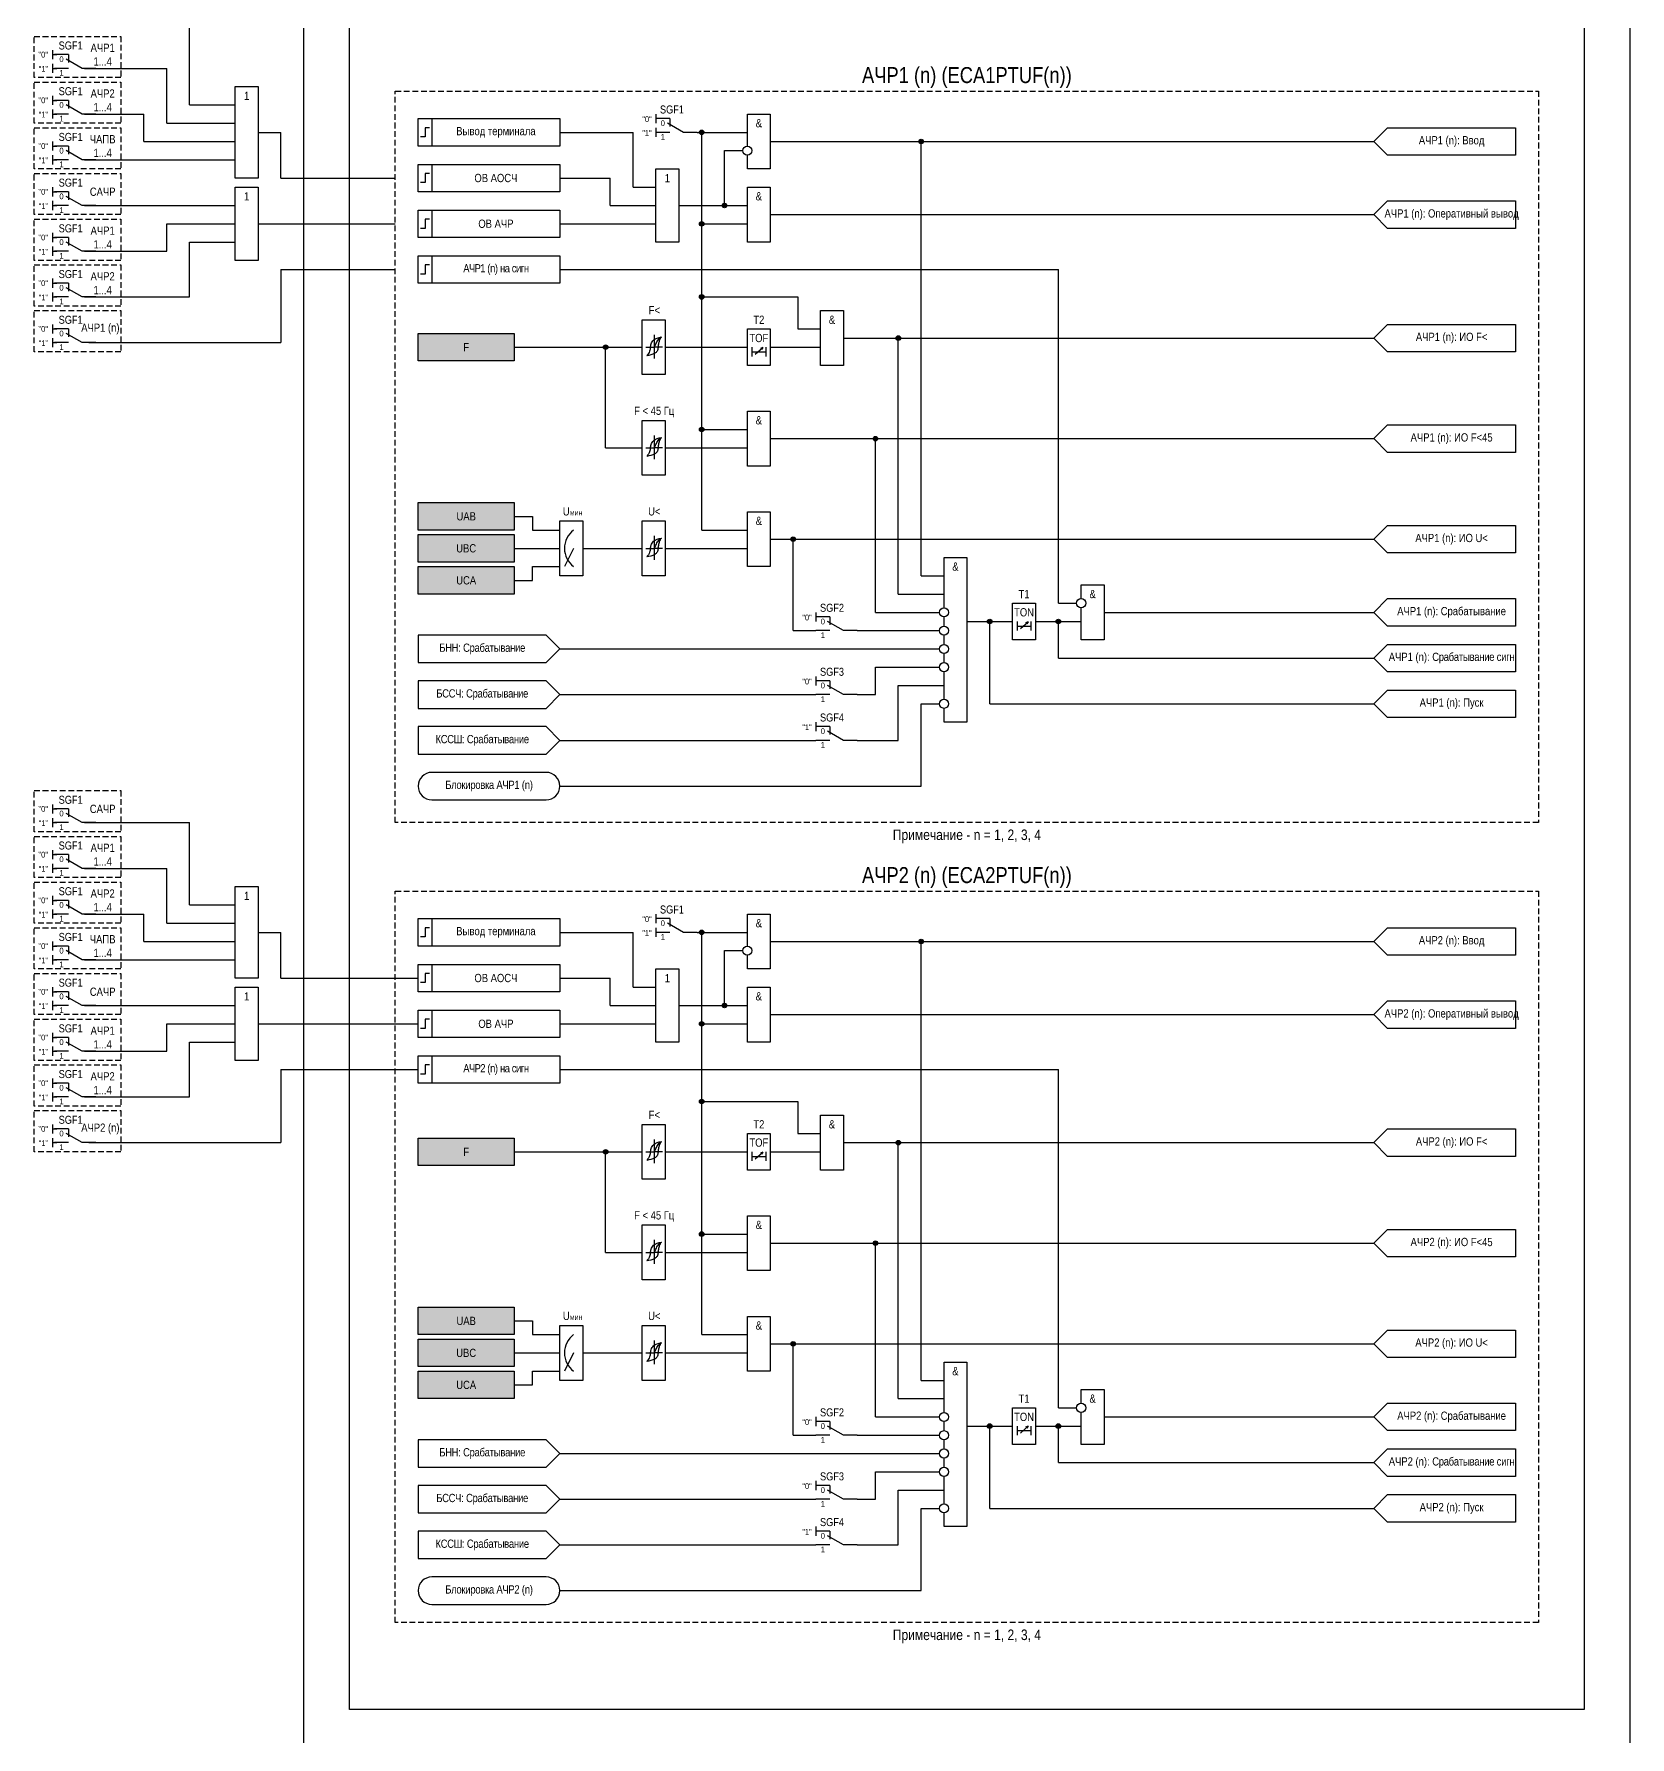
# Model space of a CAD drawing. Header units: millimetres. Extents: x -1311 to 1381, y -299 to 1200.
# Drawn here: x -59 to 290, y 405 to 777.5 of the extents above; entities that cross this region are included whole.
import ezdxf
from ezdxf.enums import TextEntityAlignment as Align

# ---------------------------------------------------------------- set-up
doc = ezdxf.new("R2010")
doc.units = ezdxf.units.MM
doc.linetypes.add('штриховая2', pattern=[0.375, 0.25, -0.125])
doc.layers.add('Основная', color=7, linetype='Continuous')
doc.styles.add('1.8_Gost_RD', font='ARIALN.TTF', dxfattribs={"height": 1.8})
doc.styles.add('2.5_Gost_RD', font='ARIALN.TTF', dxfattribs={"height": 2.5})
doc.styles.add('3.5_Gost_RD', font='ARIALN.TTF', dxfattribs={"height": 3.5})
doc.styles.add('Вывод', font='ARIALN.TTF', dxfattribs={"height": 2.5})
doc.styles.add('Компонент', font='ARIALN.TTF', dxfattribs={"height": 3.5})

# ---------------------------------------------------------------- blocks, each defined once
blk = doc.blocks.new('*U958')
at = {"layer": 'Основная', "color": 0}
blk.add_line((0, 0), (7, 4), dxfattribs=at)
at = {"layer": 'Основная', "ltscale": 0.35}
blk.add_line((6, 6), (6, 2.5), dxfattribs=at)
blk = doc.blocks.new('*U1018')
at = {"layer": 'Основная', "color": 0}
for p, q in [((-3, 6), (-9, 6)), ((-3, 0), (-9, 0)), ((9, 0), (3, 0))]:
    blk.add_line(p, q, dxfattribs=at)
at = {"layer": 'Основная', "ltscale": 0.25, "xscale": -1}
blk.add_blockref('*U958', (3, 0), dxfattribs=at)
at = {"layer": 'Основная'}
for tag, height, style, p in [('ОУ', 3.5, 'Компонент', (-2, 10)), ('В1', 2.5, 'Вывод', (-13, 6)), ('В2', 2.5, 'Вывод', (-6, 4)), ('В3', 2.5, 'Вывод', (-6, -2))]:
    blk.add_attdef(tag, text='', height=height, dxfattribs=dict(at, style=style)).set_placement(p, align=Align.MIDDLE_CENTER)
blk = doc.blocks.new('Точка')
at = {"ltscale": 100}
h = blk.add_hatch(color=256, dxfattribs=at)
h.dxf.hatch_style = 1
edge = h.paths.add_edge_path()
edge.add_arc((0, 0), 0.5, 0, 360)
blk.add_circle((0, 0), 0.5, dxfattribs=at)
blk = doc.blocks.new('*U985')
at = {"layer": 'Основная', "color": 0}
for p, q in [((-3, 6), (-9, 6)), ((-3, 0), (-9, 0)), ((9, 0), (3, 0))]:
    blk.add_line(p, q, dxfattribs=at)
at = {"layer": 'Основная', "ltscale": 0.25, "xscale": -1}
blk.add_blockref('*U958', (3, 0), dxfattribs=at)
at = {"layer": 'Основная'}
for tag, height, style, p in [('ОУ', 3.5, 'Компонент', (-2, 10)), ('В1', 2.5, 'Вывод', (-14, 6)), ('В2', 2.5, 'Вывод', (-6, 4)), ('В3', 2.5, 'Вывод', (-6, -2))]:
    blk.add_attdef(tag, text='', height=height, dxfattribs=dict(at, style=style)).set_placement(p, align=Align.MIDDLE_CENTER)

msp = doc.modelspace()

# ---------------------------------------------------------------- hatches: boundary and pattern name
at = {"ltscale": 100, "true_color": 0x6bffb3}
h = msp.add_hatch(color=111, dxfattribs=at)
h.dxf.hatch_style = 1
h.paths.add_polyline_path([(25, 712), (46, 712), (46, 706), (25, 706)])
h = msp.add_hatch(color=111, dxfattribs=at)
h.dxf.hatch_style = 1
h.paths.add_polyline_path([(25, 675), (46, 675), (46, 669), (25, 669)])
h = msp.add_hatch(color=111, dxfattribs=at)
h.dxf.hatch_style = 1
h.paths.add_polyline_path([(25, 668), (46, 668), (46, 662), (25, 662)])
h = msp.add_hatch(color=111, dxfattribs=at)
h.dxf.hatch_style = 1
h.paths.add_polyline_path([(25, 661), (46, 661), (46, 655), (25, 655)])
h = msp.add_hatch(color=111, dxfattribs=at)
h.dxf.hatch_style = 1
h.paths.add_polyline_path([(25, 536), (46, 536), (46, 530), (25, 530)])
h = msp.add_hatch(color=111, dxfattribs=at)
h.dxf.hatch_style = 1
h.paths.add_polyline_path([(25, 499), (46, 499), (46, 493), (25, 493)])
h = msp.add_hatch(color=111, dxfattribs=at)
h.dxf.hatch_style = 1
h.paths.add_polyline_path([(25, 492), (46, 492), (46, 486), (25, 486)])
h = msp.add_hatch(color=111, dxfattribs=at)
h.dxf.hatch_style = 1
h.paths.add_polyline_path([(25, 485), (46, 485), (46, 479), (25, 479)])

# ---------------------------------------------------------------- linework, layer by layer
at = {"color": 6, "ltscale": 100}
for p, q in [((-25, 762), (-25, 780)), ((-55, 774), (-55, 772)), ((-55, 773), (-54, 773)), ((-55, 771), (-55, 769)), ((-55, 770), (-54, 770)), ((-30, 758), (-30, 770)), ((-55, 764), (-55, 762)), ((-55, 763), (-54, 763)), ((-55, 761), (-55, 759)), ((-55, 760), (-54, 760)), ((-35, 754), (-35, 760)), ((-55, 754), (-55, 752)), ((-55, 753), (-54, 753)), ((-5, 746), (-5, 756)), ((-55, 751), (-55, 749)), ((-55, 750), (-54, 750)), ((-55, 744), (-55, 742)), ((-55, 743), (-54, 743)), ((-55, 741), (-55, 739)), ((-55, 740), (-54, 740)), ((-55, 734), (-55, 732)), ((-30, 730), (-30, 736)), ((-55, 733), (-54, 733)), ((-55, 731), (-55, 729)), ((-25, 720), (-25, 732)), ((-55, 730), (-54, 730)), ((-55, 724), (-55, 722)), ((-55, 723), (-54, 723)), ((-5, 726), (-5, 710)), ((-55, 721), (-55, 719)), ((-55, 720), (-54, 720)), ((-55, 714), (-55, 712)), ((-55, 713), (-54, 713)), ((-55, 711), (-55, 709)), ((-55, 710), (-54, 710)), ((-55, 609), (-55, 607)), ((-55, 608), (-54, 608)), ((-55, 606), (-55, 604)), ((-55, 605), (-54, 605)), ((-25, 587), (-25, 605)), ((-55, 599), (-55, 597)), ((-55, 598), (-54, 598)), ((-55, 596), (-55, 594)), ((-55, 595), (-54, 595)), ((-30, 583), (-30, 595)), ((-55, 589), (-55, 587)), ((-55, 588), (-54, 588)), ((-55, 586), (-55, 584)), ((-55, 585), (-54, 585)), ((-35, 579), (-35, 585)), ((-55, 579), (-55, 577)), ((-55, 578), (-54, 578)), ((-5, 571), (-5, 581)), ((-55, 576), (-55, 574)), ((-55, 575), (-54, 575)), ((-55, 569), (-55, 567)), ((-55, 568), (-54, 568)), ((-55, 566), (-55, 564)), ((-55, 565), (-54, 565)), ((-55, 559), (-55, 557)), ((-30, 555), (-30, 561)), ((-55, 558), (-54, 558)), ((-55, 556), (-55, 554)), ((-25, 545), (-25, 557)), ((-55, 555), (-54, 555)), ((-55, 549), (-55, 547)), ((-55, 548), (-54, 548)), ((-5, 551), (-5, 535)), ((-55, 546), (-55, 544)), ((-55, 545), (-54, 545)), ((-55, 539), (-55, 537)), ((-55, 538), (-54, 538)), ((-55, 536), (-55, 534)), ((-55, 535), (-54, 535))]:
    msp.add_line(p, q, dxfattribs=at)
at = {"ltscale": 100}
for p, q in [((98.7, 707.46), (100.37, 708.95)), ((100.37, 708.95), (99.85, 708.73)), ((100.37, 708.95), (100.11, 708.48)), ((102, 709), (113, 709)), ((156.7, 647.46), (158.37, 648.95)), ((158.37, 648.95), (157.85, 648.73)), ((158.37, 648.95), (158.11, 648.48)), ((121, 633), (125, 633)), ((121, 623), (130, 623)), ((98.7, 531.46), (100.37, 532.95)), ((100.37, 532.95), (99.85, 532.73)), ((100.37, 532.95), (100.11, 532.48)), ((102, 533), (113, 533)), ((156.7, 471.46), (158.37, 472.95)), ((158.37, 472.95), (157.85, 472.73)), ((158.37, 472.95), (158.11, 472.48)), ((121, 457), (125, 457)), ((121, 447), (130, 447))]:
    msp.add_line(p, q, dxfattribs=at)
at = {"color": 3, "ltscale": 100}
for points in [[(0, 1185), (290, 1185), (290, 106), (0, 106)], [(10, 955), (280, 955), (280, 411), (10, 411)]]:
    msp.add_lwpolyline(points, close=True, dxfattribs=at)
at = {"color": 6, "linetype": 'штриховая2', "ltscale": 5}
for points in [[(-59, 777), (-40, 777), (-40, 768), (-59, 768)], [(-59, 767), (-40, 767), (-40, 758), (-59, 758)], [(-59, 757), (-40, 757), (-40, 748), (-59, 748)], [(-59, 747), (-40, 747), (-40, 738), (-59, 738)], [(-59, 737), (-40, 737), (-40, 728), (-59, 728)], [(-59, 727), (-40, 727), (-40, 718), (-59, 718)], [(-59, 717), (-40, 717), (-40, 708), (-59, 708)], [(-59, 612), (-40, 612), (-40, 603), (-59, 603)], [(-59, 602), (-40, 602), (-40, 593), (-59, 593)], [(-59, 592), (-40, 592), (-40, 583), (-59, 583)], [(-59, 582), (-40, 582), (-40, 573), (-59, 573)], [(-59, 572), (-40, 572), (-40, 563), (-59, 563)], [(-59, 562), (-40, 562), (-40, 553), (-59, 553)], [(-59, 552), (-40, 552), (-40, 543), (-59, 543)], [(-59, 542), (-40, 542), (-40, 533), (-59, 533)]]:
    msp.add_lwpolyline(points, close=True, dxfattribs=at)
at = {"color": 6, "ltscale": 100}
for points in [[(-48, 770), (-30, 770), (-30, 770), (-30, 770)], [(-48, 760), (-35, 760)], [(-45, 760), (-35, 760)], [(-25, 762), (-15, 762)], [(-25, 762), (-25, 762), (-25, 762), (-15, 762)], [(-30, 758), (-25, 758), (-25, 758), (-15, 758)], [(-35, 754), (-15, 754)], [(-35, 754), (-35, 754), (-35, 754), (-15, 754)], [(-10, 756), (-5, 756)], [(-10, 756), (-10, 756), (-10, 756), (-5, 756)], [(-48, 750), (-30, 750), (-30, 750), (-30, 750)], [(-40, 750), (-15, 750)], [(-40, 750), (-40, 750), (-40, 750), (-15, 750)], [(-5, 746), (20, 746)], [(-48, 740), (-25, 740), (-25, 740), (-25, 740)], [(-25, 740), (-15, 740)], [(-25, 740), (-25, 740), (-25, 740), (-15, 740)], [(-30, 736), (-25, 736), (-25, 736), (-15, 736)], [(-10, 736), (-5, 736)], [(-10, 736), (-10, 736), (-10, 736), (-5, 736)], [(-5, 736), (20, 736)], [(-25, 732), (-25, 732), (-25, 732), (-15, 732)], [(-48, 730), (-30, 730), (-30, 730), (-30, 730)], [(-5, 726), (20, 726)], [(-48, 720), (-25, 720)], [(-45, 720), (-25, 720)], [(-47, 710), (-5, 710)], [(-48, 605), (-25, 605), (-25, 605), (-25, 605)], [(-48, 595), (-30, 595), (-30, 595), (-30, 595)], [(-48, 585), (-35, 585)], [(-45, 585), (-35, 585)], [(-25, 587), (-15, 587)], [(-25, 587), (-25, 587), (-25, 587), (-15, 587)], [(-30, 583), (-25, 583), (-25, 583), (-15, 583)], [(-35, 579), (-15, 579)], [(-35, 579), (-35, 579), (-35, 579), (-15, 579)], [(-10, 581), (-5, 581)], [(-10, 581), (-10, 581), (-10, 581), (-5, 581)], [(-48, 575), (-30, 575), (-30, 575), (-30, 575)], [(-40, 575), (-15, 575)], [(-40, 575), (-40, 575), (-40, 575), (-15, 575)], [(-5, 571), (25, 571)], [(-48, 565), (-25, 565), (-25, 565), (-25, 565)], [(-25, 565), (-15, 565)], [(-25, 565), (-25, 565), (-25, 565), (-15, 565)], [(-30, 561), (-25, 561), (-25, 561), (-15, 561)], [(-10, 561), (-5, 561)], [(-10, 561), (-10, 561), (-10, 561), (-5, 561)], [(-5, 561), (25, 561)], [(-25, 557), (-25, 557), (-25, 557), (-15, 557)], [(-48, 555), (-30, 555), (-30, 555), (-30, 555)], [(-5, 551), (25, 551)], [(-48, 545), (-25, 545)], [(-45, 545), (-25, 545)], [(-47, 535), (-5, 535)]]:
    msp.add_lwpolyline(points, dxfattribs=at)
for points in [[(-15, 766), (-10, 766), (-10, 746), (-15, 746)], [(-15, 744), (-10, 744), (-10, 728), (-15, 728)], [(-15, 591), (-10, 591), (-10, 571), (-15, 571)], [(-15, 569), (-10, 569), (-10, 553), (-15, 553)]]:
    msp.add_lwpolyline(points, close=True, dxfattribs=at)
at = {"ltscale": 100}
for points in [[(87, 720), (108, 720), (108, 713), (113, 713)], [(98, 709), (98, 707)], [(98, 708), (101, 708)], [(101, 709), (101, 707)], [(46, 672), (50, 672), (50, 669), (56, 669)], [(46, 665), (56, 665)], [(46, 658), (50, 658), (50, 661), (56, 661)], [(156, 649), (156, 647)], [(159, 649), (159, 647)], [(156, 648), (159, 648)], [(87, 544), (108, 544), (108, 537), (113, 537)], [(98, 533), (98, 531)], [(101, 533), (101, 531)], [(98, 532), (101, 532)], [(46, 496), (50, 496), (50, 493), (56, 493)], [(46, 489), (56, 489)], [(46, 482), (50, 482), (50, 485), (56, 485)], [(156, 473), (156, 471)], [(156, 472), (159, 472)], [(159, 473), (159, 471)]]:
    msp.add_lwpolyline(points, dxfattribs=at)
for points in [[(25, 712), (46, 712), (46, 706), (25, 706)], [(97, 713), (102, 713), (102, 705), (97, 705)], [(25, 675), (46, 675), (46, 669), (25, 669)], [(25, 668), (46, 668), (46, 662), (25, 662)], [(25, 661), (46, 661), (46, 655), (25, 655)], [(155, 653), (160, 653), (160, 645), (155, 645)], [(97, 537), (102, 537), (102, 529), (97, 529)], [(25, 536), (46, 536), (46, 530), (25, 530)], [(25, 499), (46, 499), (46, 493), (25, 493)], [(25, 492), (46, 492), (46, 486), (25, 486)], [(25, 485), (46, 485), (46, 479), (25, 479)], [(155, 477), (160, 477), (160, 469), (155, 469)]]:
    msp.add_lwpolyline(points, close=True, dxfattribs=at)
at = {"layer": 'Основная', "ltscale": 100}
for p, q in [((77, 760), (77, 758)), ((77, 757), (77, 755)), ((72, 744), (72, 756)), ((87, 669), (87, 756)), ((135, 659), (135, 754)), ((67, 740), (67, 746)), ((165, 653), (165, 726)), ((74, 713.5), (74, 715)), ((74, 715), (79, 715)), ((74, 706), (74, 714)), ((79, 715), (79, 709)), ((66, 687), (66, 709)), ((79, 709), (79, 703)), ((79, 709), (97, 709)), ((130, 655), (130, 711)), ((74, 703), (74, 706)), ((79, 703), (74, 703)), ((74, 691.5), (74, 693)), ((74, 693), (79, 693)), ((79, 693), (79, 687)), ((74, 684), (74, 692)), ((79, 687), (97, 687)), ((79, 687), (79, 681)), ((125, 651), (125, 689)), ((74, 681), (74, 684)), ((79, 681), (74, 681)), ((56, 669.5), (56, 671)), ((56, 671), (61, 671)), ((61, 671), (61, 665)), ((74, 669.5), (74, 671)), ((74, 671), (79, 671)), ((79, 671), (79, 665)), ((56, 662), (56, 670)), ((74, 662), (74, 670)), ((102, 667), (112, 667)), ((107, 647), (107, 667)), ((61, 665), (61, 659)), ((79, 665), (97, 665)), ((79, 665), (79, 659)), ((56, 659), (56, 662)), ((74, 659), (74, 662)), ((61, 659), (56, 659)), ((79, 659), (74, 659)), ((112, 651), (112, 649)), ((150, 631), (150, 649)), ((165, 641), (165, 649)), ((56, 643), (139, 643)), ((112, 637), (112, 635)), ((125, 633), (125, 639)), ((130, 623), (130, 635)), ((56, 633), (112, 633)), ((135, 613), (135, 631)), ((112, 627), (112, 625)), ((56, 623), (112, 623)), ((56, 613), (135, 613)), ((77, 585), (77, 583)), ((77, 582), (77, 580)), ((72, 569), (72, 581)), ((87, 493), (87, 581)), ((135, 483), (135, 579)), ((67, 565), (67, 571)), ((165, 477), (165, 551)), ((74, 537.5), (74, 539)), ((74, 539), (79, 539)), ((74, 530), (74, 538)), ((79, 539), (79, 533)), ((66, 511), (66, 533)), ((79, 533), (79, 527)), ((79, 533), (97, 533)), ((130, 479), (130, 535)), ((74, 527), (74, 530)), ((79, 527), (74, 527)), ((74, 515.5), (74, 517)), ((74, 517), (79, 517)), ((74, 508), (74, 516)), ((79, 517), (79, 511)), ((79, 511), (97, 511)), ((79, 511), (79, 505)), ((125, 475), (125, 513)), ((74, 505), (74, 508)), ((79, 505), (74, 505)), ((56, 493.5), (56, 495)), ((56, 495), (61, 495)), ((56, 493.5), (56, 495)), ((56, 486), (56, 494)), ((56, 486), (56, 494)), ((61, 495), (61, 489)), ((74, 493.5), (74, 495)), ((74, 495), (79, 495)), ((74, 486), (74, 494)), ((79, 495), (79, 489)), ((61, 489), (61, 483)), ((79, 489), (97, 489)), ((79, 489), (79, 483)), ((102, 491), (112, 491)), ((107, 471), (107, 491)), ((56, 483), (56, 486)), ((56, 483), (56, 486)), ((74, 483), (74, 486)), ((61, 483), (56, 483)), ((79, 483), (74, 483)), ((112, 475), (112, 473)), ((150, 455), (150, 473)), ((165, 465), (165, 473)), ((56, 467), (139, 467)), ((125, 457), (125, 463)), ((112, 461), (112, 459)), ((130, 447), (130, 459)), ((56, 457), (112, 457)), ((135, 437), (135, 455)), ((112, 451), (112, 449)), ((56, 447), (112, 447)), ((56, 437), (135, 437))]:
    msp.add_line(p, q, dxfattribs=at)
at = {"layer": 'Основная'}
for p, q in [((76.6, 711.72), (76.6, 706.52)), ((76.6, 689.72), (76.6, 684.52)), ((76.6, 667.72), (76.6, 662.52)), ((76.6, 535.72), (76.6, 530.52)), ((76.6, 513.72), (76.6, 508.52)), ((76.6, 491.72), (76.6, 486.52))]:
    msp.add_line(p, q, dxfattribs=at)
at = {"layer": 'Основная', "color": 7, "ltscale": 100}
for p, q in [((46, 709), (74, 709)), ((74.79, 709), (76.6, 709)), ((78.42, 709), (76.6, 709)), ((66, 687), (74, 687)), ((74.79, 687), (76.6, 687)), ((78.42, 687), (76.6, 687)), ((59, 665), (57, 661)), ((61, 665), (74, 665)), ((74.79, 665), (76.6, 665)), ((78.42, 665), (76.6, 665)), ((46, 533), (74, 533)), ((74.79, 533), (76.6, 533)), ((78.42, 533), (76.6, 533)), ((66, 511), (74, 511)), ((74.79, 511), (76.6, 511)), ((78.42, 511), (76.6, 511)), ((59, 489), (57, 485)), ((61, 489), (74, 489)), ((74.79, 489), (76.6, 489)), ((78.42, 489), (76.6, 489))]:
    msp.add_line(p, q, dxfattribs=at)
at = {"layer": 'Основная', "linetype": 'штриховая2', "ltscale": 5}
for points in [[(20, 765), (270, 765), (270, 605), (20, 605)], [(20, 590), (270, 590), (270, 430), (20, 430)]]:
    msp.add_lwpolyline(points, close=True, dxfattribs=at)
at = {"layer": 'Основная', "ltscale": 100}
for points in [[(97, 753), (97, 760), (102, 760), (102, 748), (97, 748), (97, 751)], [(56, 756), (72, 756)], [(86, 756), (97, 756)], [(102, 754), (234, 754)], [(82, 740), (92, 740), (92, 752), (96, 752)], [(56, 746), (67, 746)], [(72, 744), (77, 744)], [(67, 740), (77, 740)], [(82, 740), (97, 740)], [(82, 740), (87, 740)], [(82, 740), (87, 740), (87, 740), (87, 740)], [(102, 738), (102, 738), (102, 738), (234, 738)], [(56, 736), (77, 736)], [(87, 736), (97, 736)], [(56, 726), (165, 726)], [(118, 711), (234, 711)], [(87, 691), (97, 691)], [(102, 689), (234, 689)], [(87, 669), (97, 669)], [(107, 667), (234, 667)], [(140, 652), (140, 663), (145, 663), (145, 627), (140, 627), (140, 630)], [(135, 659), (140, 659)], [(170, 654), (170, 657), (175, 657), (175, 645), (170, 645), (170, 652)], [(130, 655), (140, 655)], [(165, 653), (169, 653)], [(125, 651), (139, 651)], [(140, 648), (140, 650)], [(145, 649), (155, 649)], [(145, 649), (155, 649), (155, 649), (155, 649)], [(160, 649), (170, 649)], [(175, 651), (234, 651)], [(107, 647), (112, 647)], [(121, 647), (139, 647)], [(140, 644), (140, 646)], [(140, 640), (140, 642)], [(165, 641), (234, 641)], [(125, 639), (139, 639)], [(140, 632), (140, 638)], [(130, 635), (140, 635)], [(135, 631), (139, 631)], [(150, 631), (234, 631)], [(97, 578), (97, 585), (102, 585), (102, 573), (97, 573), (97, 576)], [(56, 581), (72, 581)], [(86, 581), (97, 581)], [(102, 579), (234, 579)], [(82, 565), (92, 565), (92, 577), (96, 577)], [(56, 571), (67, 571)], [(72, 569), (77, 569)], [(67, 565), (77, 565)], [(82, 565), (97, 565)], [(82, 565), (87, 565)], [(82, 565), (87, 565), (87, 565), (87, 565)], [(102, 563), (102, 563), (102, 563), (234, 563)], [(56, 561), (77, 561)], [(87, 561), (97, 561)], [(56, 551), (165, 551)], [(118, 535), (234, 535)], [(87, 515), (97, 515)], [(102, 513), (234, 513)], [(87, 493), (97, 493)], [(107, 491), (234, 491)], [(140, 476), (140, 487), (145, 487), (145, 451), (140, 451), (140, 454)], [(135, 483), (140, 483)], [(170, 478), (170, 481), (175, 481), (175, 469), (170, 469), (170, 476)], [(130, 479), (140, 479)], [(165, 477), (169, 477)], [(125, 475), (139, 475)], [(140, 472), (140, 474)], [(175, 475), (234, 475)], [(107, 471), (112, 471)], [(121, 471), (139, 471)], [(140, 468), (140, 470)], [(145, 473), (150, 473)], [(145, 473), (150, 473), (150, 473), (150, 473)], [(145, 473), (155, 473)], [(145, 473), (155, 473), (155, 473), (155, 473)], [(160, 473), (170, 473)], [(140, 464), (140, 466)], [(125, 463), (139, 463)], [(140, 456), (140, 462)], [(165, 465), (234, 465)], [(130, 459), (140, 459)], [(135, 455), (139, 455)], [(150, 455), (234, 455)]]:
    msp.add_lwpolyline(points, dxfattribs=at)
for points in [[(25, 759), (28, 759), (28, 753), (25, 753)], [(25, 749), (28, 749), (28, 743), (25, 743)], [(77, 748), (82, 748), (82, 732), (77, 732)], [(97, 744), (102, 744), (102, 732), (97, 732)], [(25, 739), (28, 739), (28, 733), (25, 733)], [(25, 729), (28, 729), (28, 723), (25, 723)], [(113, 717), (118, 717), (118, 705), (113, 705)], [(97, 695), (102, 695), (102, 683), (97, 683)], [(97, 673), (102, 673), (102, 661), (97, 661)], [(25, 584), (28, 584), (28, 578), (25, 578)], [(25, 574), (28, 574), (28, 568), (25, 568)], [(77, 573), (82, 573), (82, 557), (77, 557)], [(97, 569), (102, 569), (102, 557), (97, 557)], [(25, 564), (28, 564), (28, 558), (25, 558)], [(25, 554), (28, 554), (28, 548), (25, 548)], [(113, 541), (118, 541), (118, 529), (113, 529)], [(97, 519), (102, 519), (102, 507), (97, 507)], [(97, 497), (102, 497), (102, 485), (97, 485)]]:
    msp.add_lwpolyline(points, close=True, dxfattribs=at)
at = {"layer": 'Основная', "color": 0, "ltscale": 100}
for points in [[(25, 759), (56, 759), (56, 753), (25, 753)], [(265, 757), (265, 751), (237, 751), (234, 754), (237, 757)], [(25, 749), (56, 749), (56, 743), (25, 743)], [(25, 739), (56, 739), (56, 733), (25, 733)], [(265, 741), (265, 735), (237, 735), (234, 738), (237, 741)], [(25, 729), (56, 729), (56, 723), (25, 723)], [(265, 714), (265, 708), (237, 708), (234, 711), (237, 714)], [(265, 692), (265, 686), (237, 686), (234, 689), (237, 692)], [(265, 670), (265, 664), (237, 664), (234, 667), (237, 670)], [(265, 654), (265, 648), (237, 648), (234, 651), (237, 654)], [(265, 644), (265, 638), (237, 638), (234, 641), (237, 644)], [(265, 634), (265, 628), (237, 628), (234, 631), (237, 634)], [(25, 584), (56, 584), (56, 578), (25, 578)], [(265, 582), (265, 576), (237, 576), (234, 579), (237, 582)], [(25, 574), (56, 574), (56, 568), (25, 568)], [(25, 564), (56, 564), (56, 558), (25, 558)], [(265, 566), (265, 560), (237, 560), (234, 563), (237, 566)], [(25, 554), (56, 554), (56, 548), (25, 548)], [(265, 538), (265, 532), (237, 532), (234, 535), (237, 538)], [(265, 516), (265, 510), (237, 510), (234, 513), (237, 516)], [(265, 494), (265, 488), (237, 488), (234, 491), (237, 494)], [(265, 478), (265, 472), (237, 472), (234, 475), (237, 478)], [(265, 468), (265, 462), (237, 462), (234, 465), (237, 468)], [(265, 458), (265, 452), (237, 452), (234, 455), (237, 458)]]:
    msp.add_lwpolyline(points, close=True, dxfattribs=at)
at = {"layer": 'Основная', "lineweight": 30, "ltscale": 100}
for points in [[(27.5, 757), (26.5, 757), (26.5, 755), (25.5, 755)], [(27.5, 747), (26.5, 747), (26.5, 745), (25.5, 745)], [(27.5, 737), (26.5, 737), (26.5, 735), (25.5, 735)], [(27.5, 727), (26.5, 727), (26.5, 725), (25.5, 725)], [(27.5, 582), (26.5, 582), (26.5, 580), (25.5, 580)], [(27.5, 572), (26.5, 572), (26.5, 570), (25.5, 570)], [(27.5, 562), (26.5, 562), (26.5, 560), (25.5, 560)], [(27.5, 552), (26.5, 552), (26.5, 550), (25.5, 550)]]:
    msp.add_lwpolyline(points, dxfattribs=at)
at = {"layer": 'Основная', "color": 0, "ltscale": 100}
for points in [[(56, 643), (53, 646), (25, 646), (25, 640), (53, 640), (56, 643)], [(56, 633), (53, 636), (25, 636), (25, 630), (53, 630), (56, 633)], [(56, 623), (53, 626), (25, 626), (25, 620), (53, 620), (56, 623)], [(56, 467), (53, 470), (25, 470), (25, 464), (53, 464), (56, 467)], [(56, 457), (53, 460), (25, 460), (25, 454), (53, 454), (56, 457)], [(56, 447), (53, 450), (25, 450), (25, 444), (53, 444), (56, 447)]]:
    msp.add_lwpolyline(points, dxfattribs=at)
for points in [[(28, 610), (53, 610, 1), (53, 616), (28, 616, 1)], [(28, 434), (53, 434, 1), (53, 440), (28, 440, 1)]]:
    msp.add_lwpolyline(points, format="xyb", close=True, dxfattribs=at)
at = {"layer": 'Основная'}
for centre in [(97, 752), (140, 651), (170, 653), (140, 647), (140, 643), (140, 639), (140, 631), (97, 577), (170, 477), (140, 475), (140, 471), (140, 467), (140, 463), (140, 455)]:
    msp.add_circle(centre, 1, dxfattribs=at)
at = {"layer": 'Основная', "color": 7, "ltscale": 100}
for centre in [(62, 665), (62, 489)]:
    msp.add_arc(centre, 5, 126.8699, 233.1301, dxfattribs=at)
at = {"layer": 'Основная'}
for points in [[(75.8, 708.92), (75.6, 708.13), (75, 707.12)], [(77.48, 708.92), (77.25, 708.13), (76.76, 707.67), (75, 707.12)], [(75.8, 708.92), (75.95, 709.71), (76.44, 710.54), (78.2, 711.26)], [(76.6, 709), (77, 709.72), (77.47, 710.6), (78.2, 711.26)], [(77.48, 708.92), (77.6, 709.71), (77.81, 710.54), (78.2, 711.26)], [(75.8, 686.92), (75.95, 687.71), (76.44, 688.54), (78.2, 689.26)], [(76.6, 687), (77, 687.72), (77.47, 688.6), (78.2, 689.26)], [(77.48, 686.92), (77.6, 687.71), (77.81, 688.54), (78.2, 689.26)], [(75.8, 686.92), (75.6, 686.13), (75, 685.12)], [(77.48, 686.92), (77.25, 686.13), (76.76, 685.67), (75, 685.12)], [(75.8, 664.92), (75.95, 665.71), (76.44, 666.54), (78.2, 667.26)], [(76.6, 665), (77, 665.72), (77.47, 666.6), (78.2, 667.26)], [(77.48, 664.92), (77.6, 665.71), (77.81, 666.54), (78.2, 667.26)], [(75.8, 664.92), (75.6, 664.13), (75, 663.12)], [(77.48, 664.92), (77.25, 664.13), (76.76, 663.67), (75, 663.12)], [(75.8, 532.92), (75.6, 532.13), (75, 531.12)], [(77.48, 532.92), (77.25, 532.13), (76.76, 531.67), (75, 531.12)], [(75.8, 532.92), (75.95, 533.71), (76.44, 534.54), (78.2, 535.26)], [(76.6, 533), (77, 533.72), (77.47, 534.6), (78.2, 535.26)], [(77.48, 532.92), (77.6, 533.71), (77.81, 534.54), (78.2, 535.26)], [(75.8, 510.92), (75.6, 510.13), (75, 509.12)], [(77.48, 510.92), (77.25, 510.13), (76.76, 509.67), (75, 509.12)], [(75.8, 510.92), (75.95, 511.71), (76.44, 512.54), (78.2, 513.26)], [(76.6, 511), (77, 511.72), (77.47, 512.6), (78.2, 513.26)], [(77.48, 510.92), (77.6, 511.71), (77.81, 512.54), (78.2, 513.26)], [(75.8, 488.92), (75.6, 488.13), (75, 487.12)], [(77.48, 488.92), (77.25, 488.13), (76.76, 487.67), (75, 487.12)], [(75.8, 488.92), (75.95, 489.71), (76.44, 490.54), (78.2, 491.26)], [(76.6, 489), (77, 489.72), (77.47, 490.6), (78.2, 491.26)], [(77.48, 488.92), (77.6, 489.71), (77.81, 490.54), (78.2, 491.26)]]:
    msp.add_spline(points, degree=3, dxfattribs=at)

# ---------------------------------------------------------------- block references
at = {"layer": 'Основная', "color": 6, "ltscale": 0.25, "xscale": 0.5, "yscale": 0.5, "zscale": 0.5}
for p in [(-50, 770), (-50, 760), (-50, 750), (-50, 740), (-50, 730), (-50, 720), (-50, 710), (-50, 605), (-50, 595), (-50, 585), (-50, 575), (-50, 565), (-50, 555), (-50, 545), (-50, 535)]:
    msp.add_blockref('*U985', p, dxfattribs=at).add_auto_attribs({'ОУ': 'SGF1', 'В1': '"0"', 'В2': '0', 'В3': '1'})
at = {"layer": 'Основная', "ltscale": 0.25}
ref = msp.add_blockref('*U1018', (81.5, 756), dxfattribs=dict(at, xscale=0.5, yscale=0.5, zscale=0.5))
ref.add_attrib('ОУ', 'SGF1', dxfattribs={"height": 1.75, "style": 'Компонент'}).set_placement((80.5, 761), align=Align.MIDDLE_CENTER)
ref.add_attrib('В2', '0', dxfattribs={"height": 1.25, "style": 'Вывод'}).set_placement((78.5, 758), align=Align.MIDDLE_CENTER)
ref.add_attrib('В3', '1', dxfattribs={"height": 1.25, "style": 'Вывод'}).set_placement((78.5, 755), align=Align.MIDDLE_CENTER)
at = {"layer": 'Основная', "ltscale": 100}
for p in [(87, 756), (135, 754), (92, 740), (87, 736), (87, 720), (130, 711), (66, 709), (87, 691), (125, 689), (107, 667), (150, 649), (165, 649), (87, 581), (135, 579), (92, 565), (87, 561), (87, 544), (66, 533), (130, 535), (87, 515), (125, 513), (107, 491), (150, 473), (165, 473)]:
    msp.add_blockref('Точка', p, dxfattribs=at)
at = {"layer": 'Основная', "ltscale": 0.25}
ref = msp.add_blockref('*U1018', (116.5, 647), dxfattribs=dict(at, xscale=0.5, yscale=0.5, zscale=0.5))
ref.add_attrib('ОУ', 'SGF2', dxfattribs={"height": 1.75, "style": 'Компонент'}).set_placement((115.5, 652), align=Align.MIDDLE_CENTER)
ref.add_attrib('В2', '0', dxfattribs={"height": 1.25, "style": 'Вывод'}).set_placement((113.5, 649), align=Align.MIDDLE_CENTER)
ref.add_attrib('В3', '1', dxfattribs={"height": 1.25, "style": 'Вывод'}).set_placement((113.5, 646), align=Align.MIDDLE_CENTER)
ref = msp.add_blockref('*U1018', (116.5, 633), dxfattribs=dict(at, xscale=0.5, yscale=0.5, zscale=0.5))
ref.add_attrib('ОУ', 'SGF3', dxfattribs={"height": 1.75, "style": 'Компонент'}).set_placement((115.5, 638), align=Align.MIDDLE_CENTER)
ref.add_attrib('В2', '0', dxfattribs={"height": 1.25, "style": 'Вывод'}).set_placement((113.5, 635), align=Align.MIDDLE_CENTER)
ref.add_attrib('В3', '1', dxfattribs={"height": 1.25, "style": 'Вывод'}).set_placement((113.5, 632), align=Align.MIDDLE_CENTER)
ref = msp.add_blockref('*U1018', (116.5, 623), dxfattribs=dict(at, xscale=0.5, yscale=0.5, zscale=0.5))
ref.add_attrib('ОУ', 'SGF4', dxfattribs={"height": 1.75, "style": 'Компонент'}).set_placement((115.5, 628), align=Align.MIDDLE_CENTER)
ref.add_attrib('В2', '0', dxfattribs={"height": 1.25, "style": 'Вывод'}).set_placement((113.5, 625), align=Align.MIDDLE_CENTER)
ref.add_attrib('В3', '1', dxfattribs={"height": 1.25, "style": 'Вывод'}).set_placement((113.5, 622), align=Align.MIDDLE_CENTER)
ref = msp.add_blockref('*U1018', (81.5, 581), dxfattribs=dict(at, xscale=0.5, yscale=0.5, zscale=0.5))
ref.add_attrib('ОУ', 'SGF1', dxfattribs={"height": 1.75, "style": 'Компонент'}).set_placement((80.5, 586), align=Align.MIDDLE_CENTER)
ref.add_attrib('В2', '0', dxfattribs={"height": 1.25, "style": 'Вывод'}).set_placement((78.5, 583), align=Align.MIDDLE_CENTER)
ref.add_attrib('В3', '1', dxfattribs={"height": 1.25, "style": 'Вывод'}).set_placement((78.5, 580), align=Align.MIDDLE_CENTER)
ref = msp.add_blockref('*U1018', (116.5, 471), dxfattribs=dict(at, xscale=0.5, yscale=0.5, zscale=0.5))
ref.add_attrib('ОУ', 'SGF2', dxfattribs={"height": 1.75, "style": 'Компонент'}).set_placement((115.5, 476), align=Align.MIDDLE_CENTER)
ref.add_attrib('В2', '0', dxfattribs={"height": 1.25, "style": 'Вывод'}).set_placement((113.5, 473), align=Align.MIDDLE_CENTER)
ref.add_attrib('В3', '1', dxfattribs={"height": 1.25, "style": 'Вывод'}).set_placement((113.5, 470), align=Align.MIDDLE_CENTER)
ref = msp.add_blockref('*U1018', (116.5, 457), dxfattribs=dict(at, xscale=0.5, yscale=0.5, zscale=0.5))
ref.add_attrib('ОУ', 'SGF3', dxfattribs={"height": 1.75, "style": 'Компонент'}).set_placement((115.5, 462), align=Align.MIDDLE_CENTER)
ref.add_attrib('В2', '0', dxfattribs={"height": 1.25, "style": 'Вывод'}).set_placement((113.5, 459), align=Align.MIDDLE_CENTER)
ref.add_attrib('В3', '1', dxfattribs={"height": 1.25, "style": 'Вывод'}).set_placement((113.5, 456), align=Align.MIDDLE_CENTER)
ref = msp.add_blockref('*U1018', (116.5, 447), dxfattribs=dict(at, xscale=0.5, yscale=0.5, zscale=0.5))
ref.add_attrib('ОУ', 'SGF4', dxfattribs={"height": 1.75, "style": 'Компонент'}).set_placement((115.5, 452), align=Align.MIDDLE_CENTER)
ref.add_attrib('В2', '0', dxfattribs={"height": 1.25, "style": 'Вывод'}).set_placement((113.5, 449), align=Align.MIDDLE_CENTER)
ref.add_attrib('В3', '1', dxfattribs={"height": 1.25, "style": 'Вывод'}).set_placement((113.5, 446), align=Align.MIDDLE_CENTER)

# ---------------------------------------------------------------- texts
at = {"color": 30, "ltscale": 100, "attachment_point": 5}
for s, insert, char_height, width, style in [('АЧР1 1...4', (-44, 773), 1.8, 8, '2.5_Gost_RD'), ('АЧР1 (n) (ECA1PTUF(n))', (145, 768), 3.5, 250, '3.5_Gost_RD'), ('АЧР2 1...4', (-44, 763), 1.8, 8, '2.5_Gost_RD'), ('ЧАПВ 1...4', (-44, 753), 1.8, 8, '2.5_Gost_RD'), ('САЧР', (-44, 743), 1.8, 8, '2.5_Gost_RD'), ('АЧР1 1...4', (-44, 733), 1.8, 8, '2.5_Gost_RD'), ('АЧР2 1...4', (-44, 723), 1.8, 8, '2.5_Gost_RD'), ('АЧР1 (n)', (-44.5, 713), 1.8, 9, '2.5_Gost_RD'), ('САЧР', (-44, 608), 1.8, 8, '2.5_Gost_RD'), ('АЧР1 1...4', (-44, 598), 1.8, 8, '2.5_Gost_RD'), ('АЧР2 (n) (ECA2PTUF(n))', (145, 593), 3.5, 250, '3.5_Gost_RD'), ('АЧР2 1...4', (-44, 588), 1.8, 8, '2.5_Gost_RD'), ('ЧАПВ 1...4', (-44, 578), 1.8, 8, '2.5_Gost_RD'), ('САЧР', (-44, 568), 1.8, 8, '2.5_Gost_RD'), ('АЧР1 1...4', (-44, 558), 1.8, 8, '2.5_Gost_RD'), ('АЧР2 1...4', (-44, 548), 1.8, 8, '2.5_Gost_RD'), ('АЧР2 (n)', (-44.5, 538), 1.8, 9, '2.5_Gost_RD')]:
    msp.add_mtext(s, dxfattribs=dict(at, insert=insert, char_height=char_height, width=width, style=style))
at = {"color": 6, "ltscale": 100, "char_height": 1.25, "attachment_point": 1, "style": '3.5_Gost_RD'}
for insert in [(-58, 770.5), (-58, 760.5), (-58, 750.5), (-58, 740.5), (-58, 730.5), (-58, 720.5), (-58, 710.5), (-58, 605.5), (-58, 595.5), (-58, 585.5), (-58, 575.5), (-58, 565.5), (-58, 555.5), (-58, 545.5), (-58, 535.5)]:
    msp.add_mtext_dynamic_manual_height_columns('"1"', width=2, gutter_width=17.5, heights=[0], dxfattribs=dict(at, insert=insert))
at = {"color": 6, "ltscale": 100, "char_height": 1.8, "width": 5, "attachment_point": 5, "style": '2.5_Gost_RD'}
for insert in [(-12.5, 764), (-12.5, 742), (-12.5, 589), (-12.5, 567)]:
    msp.add_mtext('1', dxfattribs=dict(at, insert=insert))
at = {"ltscale": 100, "char_height": 1.8, "attachment_point": 5}
for s, insert, width, style in [('T2', (99.5, 715), 5, '2.5_Gost_RD'), ('TOF', (99.5, 711), 5, '2.5_Gost_RD'), ('F', (35.5, 709), 21, '1.8_Gost_RD'), ('UAB', (35.5, 672), 21, '1.8_Gost_RD'), ('UBC', (35.5, 665), 21, '1.8_Gost_RD'), ('UCA', (35.5, 658), 21, '1.8_Gost_RD'), ('T1', (157.5, 655), 5, '2.5_Gost_RD'), ('TON', (157.5, 651), 5, '2.5_Gost_RD'), ('T2', (99.5, 539), 5, '2.5_Gost_RD'), ('F', (35.5, 533), 21, '1.8_Gost_RD'), ('TOF', (99.5, 535), 5, '2.5_Gost_RD'), ('UAB', (35.5, 496), 21, '1.8_Gost_RD'), ('UBC', (35.5, 489), 21, '1.8_Gost_RD'), ('UCA', (35.5, 482), 21, '1.8_Gost_RD'), ('T1', (157.5, 479), 5, '2.5_Gost_RD'), ('TON', (157.5, 475), 5, '2.5_Gost_RD')]:
    msp.add_mtext(s, dxfattribs=dict(at, insert=insert, width=width, style=style))
at = {"layer": 'Основная', "color": 0, "ltscale": 100, "char_height": 1.8, "width": 28, "attachment_point": 5, "style": '2.5_Gost_RD'}
for s, insert in [('{\\C256;Вывод терминала}', (42, 756)), ('АЧР1 (n): Ввод', (251, 754)), ('{\\C256;ОВ АОСЧ}', (42, 746)), ('{\\C256;АЧР1 (n): Оперативный вывод}', (251, 738)), ('{\\C256;ОВ АЧР}', (42, 736)), ('{\\T0.9;\\C256;АЧР1 (n) на сигн}', (42, 726)), ('{\\C256;АЧР1 (n): ИО F<}', (251, 711)), ('{\\C256;АЧР1 (n): ИО F<45}', (251, 689)), ('{\\C256;АЧР1 (n): ИО U<}', (251, 667)), ('{\\C256;АЧР1 (n): Срабатывание}', (251, 651)), ('{\\T0.95;БНН: Срабатывание}', (39, 643)), ('{\\C256;АЧР1 (n): \\T0.95;Срабатывание сигн}', (251, 641)), ('{\\T0.95;БССЧ: Срабатывание}', (39, 633)), ('{\\C256;АЧР1 (n): Пуск}', (251, 631)), ('{\\T0.95;КССШ: Срабатывание}', (39, 623)), ('{\\T0.95;Блокировка АЧР1 (n)}', (40.5, 613)), ('{\\C256;Вывод терминала}', (42, 581)), ('АЧР2 (n): Ввод', (251, 579)), ('{\\C256;ОВ АОСЧ}', (42, 571)), ('{\\C256;АЧР2 (n): Оперативный вывод}', (251, 563)), ('{\\C256;ОВ АЧР}', (42, 561)), ('{\\T0.9;\\C256;АЧР2 (n) на сигн}', (42, 551)), ('{\\C256;АЧР2 (n): ИО F<}', (251, 535)), ('{\\C256;АЧР2 (n): ИО F<45}', (251, 513)), ('{\\C256;АЧР2 (n): ИО U<}', (251, 491)), ('{\\C256;АЧР2 (n): Срабатывание}', (251, 475)), ('{\\T0.95;БНН: Срабатывание}', (39, 467)), ('{\\C256;АЧР2 (n): \\T0.95;Срабатывание сигн}', (251, 465)), ('{\\T0.95;БССЧ: Срабатывание}', (39, 457)), ('{\\C256;АЧР2 (n): Пуск}', (251, 455)), ('{\\T0.95;КССШ: Срабатывание}', (39, 447)), ('{\\T0.95;Блокировка АЧР2 (n)}', (40.5, 437))]:
    msp.add_mtext(s, dxfattribs=dict(at, insert=insert))
at = {"layer": 'Основная', "ltscale": 100, "char_height": 1.25, "attachment_point": 1, "style": '3.5_Gost_RD'}
for s, insert in [('"0"', (74, 759.5)), ('"1"', (74, 756.5)), ('"0"', (109, 650.5)), ('"0"', (109, 636.5)), ('"1"', (109, 626.5)), ('"0"', (74, 584.5)), ('"1"', (74, 581.5)), ('"0"', (109, 474.5)), ('"0"', (109, 460.5)), ('"1"', (109, 450.5))]:
    msp.add_mtext_dynamic_manual_height_columns(s, width=2, gutter_width=17.5, heights=[0], dxfattribs=dict(at, insert=insert))
at = {"layer": 'Основная', "ltscale": 100, "attachment_point": 5, "style": '2.5_Gost_RD'}
for s, insert, char_height, width in [('&', (99.5, 758), 1.8, 5), ('1', (79.5, 746), 1.8, 5), ('&', (99.5, 742), 1.8, 5), ('&', (115.5, 715), 1.8, 5), ('&', (99.5, 693), 1.8, 5), ('&', (99.5, 671), 1.8, 5), ('&', (142.5, 661), 1.8, 5), ('&', (172.5, 655), 1.8, 5), ('Примечание - n = 1, 2, 3, 4', (145, 602), 2.3, 250), ('&', (99.5, 583), 1.8, 5), ('1', (79.5, 571), 1.8, 5), ('&', (99.5, 567), 1.8, 5), ('&', (115.5, 539), 1.8, 5), ('&', (99.5, 517), 1.8, 5), ('&', (99.5, 495), 1.8, 5), ('&', (142.5, 485), 1.8, 5), ('&', (172.5, 479), 1.8, 5), ('Примечание - n = 1, 2, 3, 4', (145, 427), 2.3, 250)]:
    msp.add_mtext(s, dxfattribs=dict(at, insert=insert, char_height=char_height, width=width))
at = {"layer": 'Основная', "color": 7, "ltscale": 100, "char_height": 1.8, "attachment_point": 1, "style": '1.8_Gost_RD'}
for s, width, insert in [('\\pi1.41276;F<', 5, (74, 718)), ('\\pi1.23697;F < 45 Гц', 11, (71, 696)), ('\\pi0.64454;U{\\H0.66667x;мин}', 5, (56, 674)), ('\\pi1.2912;U<', 5, (74, 674)), ('\\pi1.41276;F<', 5, (74, 542)), ('\\pi1.23697;F < 45 Гц', 11, (71, 520)), ('\\pi0.64454;U{\\H0.66667x;мин}', 5, (56, 498)), ('\\pi1.2912;U<', 5, (74, 498))]:
    msp.add_mtext_dynamic_manual_height_columns(s, width=width, gutter_width=17.5, heights=[0], dxfattribs=dict(at, insert=insert))

doc.saveas('drawing.dxf')
